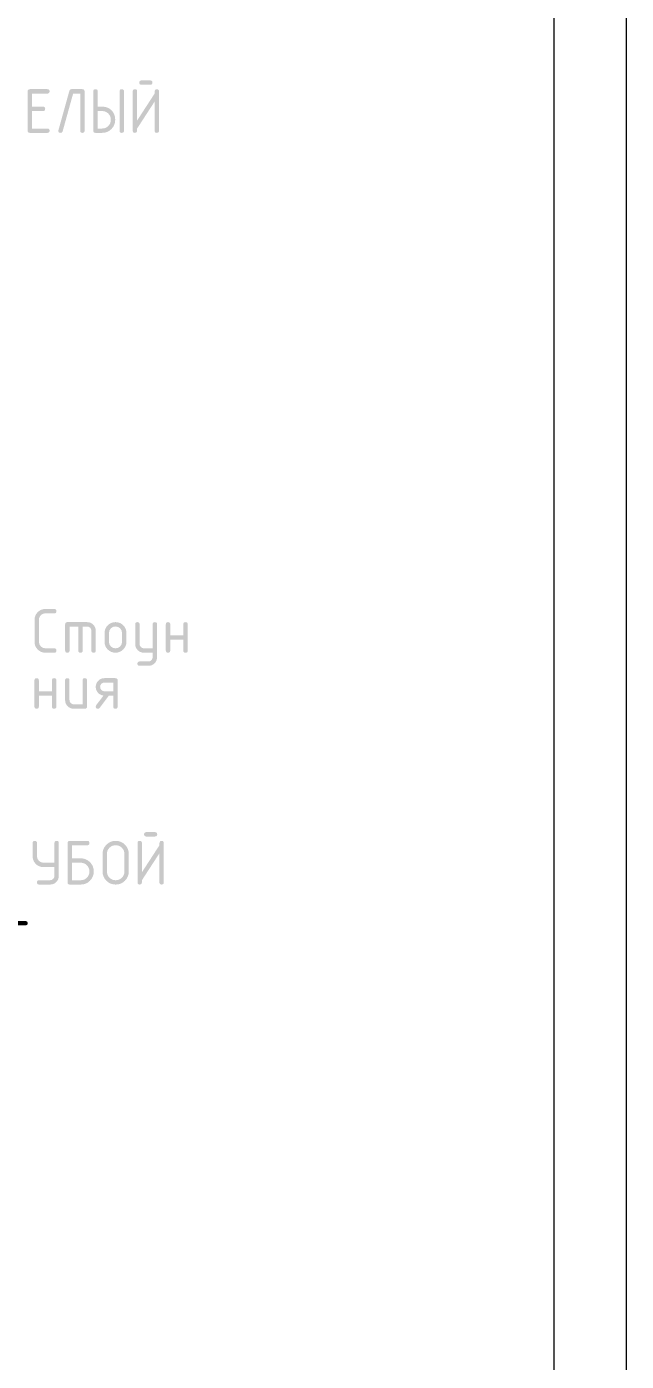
# Model space of a CAD drawing. Header units: millimetres. Extents: x 0 to 1189, y 0 to 841.
# Drawn here: x 1147.6 to 1189.1, y 377 to 469.5 of the extents above; entities that cross this region are included whole.
import ezdxf

# ---------------------------------------------------------------- set-up
doc = ezdxf.new("R2010")
doc.units = ezdxf.units.MM

msp = doc.modelspace()

# ---------------------------------------------------------------- hatches: boundary and pattern name
h = msp.add_hatch(color=7)
h.dxf.hatch_style = 2
h.paths.add_polyline_path([(1147.658866, 462.275765), (1147.658866, 465.002076), (1147.668383, 465.068635), (1147.696969, 465.116177), (1147.744675, 465.144703), (1147.811553, 465.154211), (1149.022022, 465.154211), (1149.0889, 465.144703), (1149.136605, 465.116177), (1149.165191, 465.068635), (1149.174708, 465.002076), (1149.165191, 464.935198), (1149.136605, 464.887492), (1149.0889, 464.858906), (1149.022022, 464.849389), (1147.963688, 464.849389), (1147.963688, 463.943742), (1148.7172, 463.943742), (1148.784077, 463.934225), (1148.831783, 463.90564), (1148.860369, 463.857934), (1148.869886, 463.791056), (1148.860369, 463.724497), (1148.831783, 463.676954), (1148.784077, 463.648429), (1148.7172, 463.63892), (1147.963688, 463.63892), (1147.963688, 462.4279), (1149.022022, 462.4279), (1149.0889, 462.418392), (1149.136605, 462.389867), (1149.165191, 462.342324), (1149.174708, 462.275765), (1149.165191, 462.209576), (1149.136605, 462.163386), (1149.0889, 462.136316), (1149.022022, 462.127488), (1147.811553, 462.127488), (1147.744675, 462.136316), (1147.696969, 462.163386), (1147.668383, 462.209576)])
h = msp.add_hatch(color=7)
h.dxf.hatch_style = 2
h.paths.add_polyline_path([(1150.687051, 465.154211), (1151.44883, 465.154211), (1151.513159, 465.144703), (1151.559556, 465.116177), (1151.587659, 465.068635), (1151.597107, 465.002076), (1151.597107, 462.275765), (1151.587659, 462.209576), (1151.559556, 462.163386), (1151.513159, 462.136316), (1151.44883, 462.127488), (1151.382271, 462.136316), (1151.334729, 462.163386), (1151.306204, 462.209576), (1151.296695, 462.275765), (1151.296695, 464.849389), (1150.805562, 464.849389), (1150.077407, 462.228912), (1150.025937, 462.152775), (1149.93354, 462.127488), (1149.866662, 462.136316), (1149.818956, 462.163386), (1149.79037, 462.209576), (1149.780853, 462.275765), (1149.784091, 462.296918), (1149.793531, 462.330886), (1150.534364, 465.002076), (1150.558222, 465.068635), (1150.591691, 465.116177), (1150.634668, 465.144703)])
h = msp.add_hatch(color=7)
h.paths.add_polyline_path([(1152.356234, 462.127488), (1152.289356, 462.136316), (1152.24165, 462.163386), (1152.213065, 462.209576), (1152.203547, 462.275765), (1152.203547, 465.002076), (1152.213065, 465.068635), (1152.24165, 465.116177), (1152.289356, 465.144703), (1152.356234, 465.154211), (1152.422793, 465.144703), (1152.470336, 465.116177), (1152.498861, 465.068635), (1152.50837, 465.002076), (1152.50837, 463.943742), (1152.809333, 463.943742), (1153.002207, 463.927835), (1153.17534, 463.880146), (1153.329456, 463.800728), (1153.465279, 463.689632), (1153.576375, 463.553809), (1153.655793, 463.399693), (1153.703482, 463.22656), (1153.719389, 463.033686), (1153.702664, 462.852551), (1153.652555, 462.684698), (1153.569166, 462.530383), (1153.452601, 462.389867), (1153.312093, 462.273991), (1153.157839, 462.192118), (1152.990149, 462.143525), (1152.809333, 462.127488)])
h.paths.add_polyline_path([(1152.50837, 462.4279), (1152.809333, 462.4279), (1152.931496, 462.439054), (1153.044151, 462.47248), (1153.147297, 462.528127), (1153.240935, 462.605943), (1153.316201, 462.69704), (1153.370539, 462.798937), (1153.403483, 462.911273), (1153.414567, 463.033686), (1153.403483, 463.155849), (1153.370539, 463.268504), (1153.316201, 463.37165), (1153.240935, 463.465288), (1153.147297, 463.542415), (1153.044151, 463.596546), (1152.931496, 463.628456), (1152.809333, 463.63892), (1152.50837, 463.63892)])
h.paths.add_polyline_path([(1154.171937, 462.127488), (1154.105378, 462.136316), (1154.057836, 462.163386), (1154.02931, 462.209576), (1154.019802, 462.275765), (1154.019802, 465.002076), (1154.02931, 465.068635), (1154.057836, 465.116177), (1154.105378, 465.144703), (1154.171937, 465.154211), (1154.238815, 465.144703), (1154.286521, 465.116177), (1154.315107, 465.068635), (1154.324624, 465.002076), (1154.324624, 462.275765), (1154.315107, 462.209576), (1154.286521, 462.163386), (1154.238815, 462.136316)])
h = msp.add_hatch(color=7)
h.paths.add_polyline_path([(1156.599162, 465.154211), (1156.663491, 465.144703), (1156.709888, 465.116177), (1156.737991, 465.068635), (1156.747439, 465.002076), (1156.747439, 462.275765), (1156.737991, 462.209576), (1156.709888, 462.163386), (1156.663491, 462.136316), (1156.599162, 462.127488), (1156.532603, 462.136316), (1156.485061, 462.163386), (1156.456535, 462.209576), (1156.447027, 462.275765), (1156.447027, 464.294867), (1155.236007, 462.4279), (1155.232975, 462.298227), (1155.223329, 462.228912), (1155.175718, 462.152775), (1155.083871, 462.127488), (1155.016993, 462.136316), (1154.969288, 462.163386), (1154.940702, 462.209576), (1154.931185, 462.275765), (1154.931185, 465.002076), (1154.940702, 465.068635), (1154.969288, 465.116177), (1155.016993, 465.144703), (1155.083871, 465.154211), (1155.150431, 465.144703), (1155.197973, 465.116177), (1155.226498, 465.068635), (1155.236007, 465.002076), (1155.236007, 462.982423), (1156.447027, 464.849389), (1156.44806, 464.980716), (1156.455295, 465.048378), (1156.503457, 465.128373)])
h.paths.add_polyline_path([(1156.142205, 465.454623), (1155.53697, 465.454623), (1155.470092, 465.464218), (1155.422386, 465.492933), (1155.393801, 465.540665), (1155.384284, 465.60731), (1155.393801, 465.673869), (1155.422386, 465.721412), (1155.470092, 465.749937), (1155.53697, 465.759446), (1156.142205, 465.759446), (1156.208764, 465.749937), (1156.256306, 465.721412), (1156.284832, 465.673869), (1156.29434, 465.60731), (1156.284832, 465.540665), (1156.256306, 465.492933), (1156.208764, 465.464218)])
h = msp.add_hatch(color=7)
h.dxf.hatch_style = 2
h.paths.add_polyline_path([(1149.494298, 429.153161), (1149.561176, 429.143653), (1149.608882, 429.115127), (1149.637468, 429.067585), (1149.646985, 429.001026), (1149.637468, 428.934148), (1149.608882, 428.886442), (1149.561176, 428.857856), (1149.494298, 428.848339), (1148.889064, 428.848339), (1148.766798, 428.834757), (1148.660448, 428.793424), (1148.570014, 428.723463), (1148.495496, 428.623995), (1148.449814, 428.516025), (1148.435965, 428.39524), (1148.435965, 426.884359), (1148.46828, 426.708935), (1148.567154, 426.562449), (1148.714053, 426.46137), (1148.889064, 426.42685), (1149.494298, 426.42685), (1149.561176, 426.417342), (1149.608882, 426.388817), (1149.637468, 426.341274), (1149.646985, 426.274715), (1149.637468, 426.208526), (1149.608882, 426.162336), (1149.561176, 426.135266), (1149.494298, 426.126438), (1148.889064, 426.126438), (1148.736567, 426.140029), (1148.596369, 426.181008), (1148.46816, 426.249686), (1148.351629, 426.346373), (1148.254624, 426.463153), (1148.185782, 426.591044), (1148.144743, 426.729993), (1148.131143, 426.879949), (1148.131143, 428.39524), (1148.144743, 428.547746), (1148.185782, 428.688004), (1148.254624, 428.816377), (1148.351629, 428.933226), (1148.46816, 429.030146), (1148.596369, 429.098798), (1148.736567, 429.139648), (1148.889064, 429.153161)])
h = msp.add_hatch(color=7)
h.dxf.hatch_style = 2
h.paths.add_polyline_path([(1150.40549, 428.243105), (1151.768646, 428.243105), (1151.89012, 428.23202), (1152.001259, 428.199077), (1152.102889, 428.144739), (1152.195838, 428.069472), (1152.273654, 427.975834), (1152.329301, 427.872688), (1152.362727, 427.760034), (1152.37388, 427.63787), (1152.37388, 426.274715), (1152.364363, 426.208526), (1152.335777, 426.162336), (1152.288071, 426.135266), (1152.221193, 426.126438), (1152.154634, 426.135266), (1152.107092, 426.162336), (1152.078566, 426.208526), (1152.069058, 426.274715), (1152.069058, 427.63787), (1152.047285, 427.755142), (1151.984171, 427.853396), (1151.885917, 427.918163), (1151.768646, 427.938283), (1151.463824, 427.938283), (1151.463824, 426.274715), (1151.454307, 426.208526), (1151.425721, 426.162336), (1151.378015, 426.135266), (1151.311137, 426.126438), (1151.247041, 426.135266), (1151.200618, 426.162336), (1151.172386, 426.208526), (1151.16286, 426.274715), (1151.16286, 427.938283), (1150.557626, 427.938283), (1150.557626, 426.274715), (1150.548117, 426.208526), (1150.519592, 426.162336), (1150.47205, 426.135266), (1150.40549, 426.126438), (1150.338612, 426.135266), (1150.290906, 426.162336), (1150.262321, 426.208526), (1150.252804, 426.274715), (1150.252804, 428.094828), (1150.262321, 428.159156), (1150.290906, 428.205553), (1150.338612, 428.233657)])
h = msp.add_hatch(color=7)
h.paths.add_polyline_path([(1152.980115, 426.879949), (1152.980115, 427.485184), (1152.993714, 427.63769), (1153.034754, 427.777948), (1153.103596, 427.906321), (1153.200601, 428.02317), (1153.317131, 428.119857), (1153.44534, 428.188535), (1153.585539, 428.229514), (1153.738036, 428.243105), (1153.890533, 428.229574), (1154.030731, 428.189017), (1154.15894, 428.121484), (1154.275471, 428.027028), (1154.372476, 427.910429), (1154.441318, 427.781738), (1154.482357, 427.64023), (1154.495957, 427.485184), (1154.495957, 426.879949), (1154.481677, 426.729993), (1154.439182, 426.591044), (1154.368988, 426.463153), (1154.271612, 426.346373), (1154.156692, 426.249686), (1154.028595, 426.181008), (1153.888612, 426.140029), (1153.738036, 426.126438), (1153.585539, 426.140029), (1153.44534, 426.181008), (1153.317131, 426.249686), (1153.200601, 426.346373), (1153.103596, 426.463153), (1153.034754, 426.591044), (1152.993714, 426.729993)])
h.paths.add_polyline_path([(1154.191135, 426.884359), (1154.191135, 427.489594), (1154.15882, 427.663157), (1154.059945, 427.811503), (1153.913047, 427.910378), (1153.738036, 427.942693), (1153.563025, 427.910378), (1153.416126, 427.811503), (1153.317252, 427.663157), (1153.284937, 427.489594), (1153.284937, 426.884359), (1153.317252, 426.707488), (1153.416126, 426.562449), (1153.563025, 426.46137), (1153.738036, 426.42685), (1153.913047, 426.46137), (1154.059945, 426.562449), (1154.15882, 426.708935)])
h = msp.add_hatch(color=7)
h.dxf.hatch_style = 2
h.paths.add_polyline_path([(1156.312795, 425.817206), (1156.312795, 426.126438), (1155.707561, 426.126438), (1155.585148, 426.136903), (1155.472812, 426.168813), (1155.370915, 426.222944), (1155.279818, 426.300071), (1155.202002, 426.393709), (1155.146355, 426.496855), (1155.112929, 426.609509), (1155.101775, 426.731673), (1155.101775, 428.094828), (1155.111292, 428.159156), (1155.139878, 428.205553), (1155.187584, 428.233657), (1155.254462, 428.243105), (1155.321021, 428.233657), (1155.368564, 428.205553), (1155.397089, 428.159156), (1155.406597, 428.094828), (1155.406597, 426.731673), (1155.428922, 426.616055), (1155.495894, 426.516147), (1155.593666, 426.449175), (1155.707561, 426.42685), (1156.312795, 426.42685), (1156.312795, 428.094828), (1156.322304, 428.159156), (1156.350829, 428.205553), (1156.398371, 428.233657), (1156.464931, 428.243105), (1156.531809, 428.233657), (1156.579515, 428.205553), (1156.6081, 428.159156), (1156.617617, 428.094828), (1156.617617, 425.821616), (1156.606533, 425.699453), (1156.573589, 425.586798), (1156.519251, 425.483652), (1156.443985, 425.390015), (1156.352578, 425.314515), (1156.250577, 425.260203), (1156.138344, 425.227389), (1156.016241, 425.216382), (1155.406597, 425.216382), (1155.340038, 425.22589), (1155.292496, 425.254416), (1155.26397, 425.301958), (1155.254462, 425.368517), (1155.265004, 425.423087), (1155.300764, 425.47435), (1155.348926, 425.508939), (1155.406597, 425.521204), (1156.011832, 425.521204), (1156.129585, 425.541254), (1156.227908, 425.60554), (1156.291022, 425.700418)])
h = msp.add_hatch(color=7)
h.dxf.hatch_style = 2
h.paths.add_polyline_path([(1157.528258, 427.032636), (1157.528258, 426.274715), (1157.51875, 426.208526), (1157.490224, 426.162336), (1157.442682, 426.135266), (1157.376123, 426.126438), (1157.309245, 426.135266), (1157.261539, 426.162336), (1157.232953, 426.208526), (1157.223436, 426.274715), (1157.223436, 428.094828), (1157.232953, 428.159156), (1157.261539, 428.205553), (1157.309245, 428.233657), (1157.376123, 428.243105), (1157.442682, 428.233657), (1157.490224, 428.205553), (1157.51875, 428.159156), (1157.528258, 428.094828), (1157.528258, 427.336907), (1158.434456, 427.336907), (1158.434456, 428.094828), (1158.443964, 428.159156), (1158.47249, 428.205553), (1158.520032, 428.233657), (1158.586591, 428.243105), (1158.653469, 428.233657), (1158.701175, 428.205553), (1158.729761, 428.159156), (1158.739278, 428.094828), (1158.739278, 426.274715), (1158.729761, 426.208526), (1158.701175, 426.162336), (1158.653469, 426.135266), (1158.586591, 426.126438), (1158.520032, 426.135266), (1158.47249, 426.162336), (1158.443964, 426.208526), (1158.434456, 426.274715), (1158.434456, 427.032636)])
h = msp.add_hatch(color=7)
h.dxf.hatch_style = 2
h.paths.add_polyline_path([(1148.43128, 423.152072), (1148.43128, 422.394151), (1148.421771, 422.327962), (1148.393246, 422.281772), (1148.345704, 422.254702), (1148.279145, 422.245874), (1148.212267, 422.254702), (1148.164561, 422.281772), (1148.135975, 422.327962), (1148.126458, 422.394151), (1148.126458, 424.214264), (1148.135975, 424.278593), (1148.164561, 424.324989), (1148.212267, 424.353093), (1148.279145, 424.362541), (1148.345704, 424.353093), (1148.393246, 424.324989), (1148.421771, 424.278593), (1148.43128, 424.214264), (1148.43128, 423.456343), (1149.337478, 423.456343), (1149.337478, 424.214264), (1149.346986, 424.278593), (1149.375512, 424.324989), (1149.423054, 424.353093), (1149.489613, 424.362541), (1149.556491, 424.353093), (1149.604197, 424.324989), (1149.632783, 424.278593), (1149.6423, 424.214264), (1149.6423, 422.394151), (1149.632783, 422.327962), (1149.604197, 422.281772), (1149.556491, 422.254702), (1149.489613, 422.245874), (1149.423054, 422.254702), (1149.375512, 422.281772), (1149.346986, 422.327962), (1149.337478, 422.394151), (1149.337478, 423.152072)])
h = msp.add_hatch(color=7)
h.dxf.hatch_style = 2
h.paths.add_polyline_path([(1151.764048, 424.214264), (1151.764048, 422.394151), (1151.754531, 422.327962), (1151.725945, 422.281772), (1151.678239, 422.254702), (1151.611361, 422.245874), (1150.853991, 422.245874), (1150.731578, 422.256339), (1150.619242, 422.288249), (1150.517345, 422.34238), (1150.426248, 422.419507), (1150.348432, 422.512525), (1150.292785, 422.614637), (1150.259359, 422.727085), (1150.248206, 422.851109), (1150.248206, 424.214264), (1150.257723, 424.278593), (1150.286308, 424.324989), (1150.334014, 424.353093), (1150.400892, 424.362541), (1150.467452, 424.353093), (1150.514994, 424.324989), (1150.543519, 424.278593), (1150.553028, 424.214264), (1150.553028, 422.851109), (1150.575352, 422.735491), (1150.642325, 422.635583), (1150.740096, 422.568611), (1150.853991, 422.546287), (1151.459226, 422.546287), (1151.459226, 424.214264), (1151.468734, 424.278593), (1151.49726, 424.324989), (1151.544802, 424.353093), (1151.611361, 424.362541), (1151.678239, 424.353093), (1151.725945, 424.324989), (1151.754531, 424.278593)])
h = msp.add_hatch(color=7)
h.paths.add_polyline_path([(1152.90794, 423.155931), (1152.797585, 423.180046), (1152.696066, 423.220698), (1152.60416, 423.278714), (1152.52264, 423.354919), (1152.455762, 423.444147), (1152.408056, 423.540403), (1152.379471, 423.644514), (1152.369953, 423.757307), (1152.381107, 423.87947), (1152.414533, 423.992124), (1152.47018, 424.09527), (1152.547996, 424.188908), (1152.639093, 424.264175), (1152.74099, 424.318513), (1152.853326, 424.351456), (1152.975739, 424.362541), (1153.733109, 424.362541), (1153.799987, 424.353093), (1153.847693, 424.324989), (1153.876278, 424.278593), (1153.885796, 424.214264), (1153.885796, 422.394151), (1153.876278, 422.327962), (1153.847693, 422.281772), (1153.799987, 422.254702), (1153.733109, 422.245874), (1153.66655, 422.254702), (1153.619007, 422.281772), (1153.590482, 422.327962), (1153.580973, 422.394151), (1153.580973, 423.152072), (1153.276151, 423.152072), (1152.64501, 422.305405), (1152.590233, 422.259724), (1152.52264, 422.245874), (1152.455762, 422.254702), (1152.408056, 422.281772), (1152.379471, 422.327962), (1152.369953, 422.394151), (1152.399719, 422.487307)])
h.paths.add_polyline_path([(1152.674776, 423.757307), (1152.6971, 423.641207), (1152.764072, 423.54123), (1152.861844, 423.47474), (1152.975739, 423.452484), (1153.580973, 423.452484), (1153.580973, 424.057719), (1152.975739, 424.057719), (1152.857986, 424.035946), (1152.759663, 423.972832), (1152.696549, 423.874578)])
h = msp.add_hatch(color=7)
h.paths.add_polyline_path([(1156.932375, 413.094682), (1156.996703, 413.085174), (1157.0431, 413.056648), (1157.071204, 413.009106), (1157.080652, 412.942547), (1157.080652, 410.216236), (1157.071204, 410.150047), (1157.0431, 410.103857), (1156.996703, 410.076787), (1156.932375, 410.067959), (1156.865816, 410.076787), (1156.818273, 410.103857), (1156.789748, 410.150047), (1156.780239, 410.216236), (1156.780239, 412.235338), (1155.569219, 410.368371), (1155.566188, 410.238698), (1155.556542, 410.169383), (1155.50893, 410.093246), (1155.417084, 410.067959), (1155.350206, 410.076787), (1155.3025, 410.103857), (1155.273914, 410.150047), (1155.264397, 410.216236), (1155.264397, 412.942547), (1155.273914, 413.009106), (1155.3025, 413.056648), (1155.350206, 413.085174), (1155.417084, 413.094682), (1155.483643, 413.085174), (1155.531186, 413.056648), (1155.559711, 413.009106), (1155.569219, 412.942547), (1155.569219, 410.922894), (1156.780239, 412.78986), (1156.781273, 412.921187), (1156.788508, 412.988849), (1156.83667, 413.068844)])
h.paths.add_polyline_path([(1156.475417, 413.395094), (1155.870183, 413.395094), (1155.803305, 413.404689), (1155.755599, 413.433404), (1155.727013, 413.481136), (1155.717496, 413.547781), (1155.727013, 413.61434), (1155.755599, 413.661883), (1155.803305, 413.690408), (1155.870183, 413.699917), (1156.475417, 413.699917), (1156.541977, 413.690408), (1156.589519, 413.661883), (1156.618044, 413.61434), (1156.627553, 413.547781), (1156.618044, 413.481136), (1156.589519, 413.433404), (1156.541977, 413.404689)])
h = msp.add_hatch(color=7)
h.dxf.hatch_style = 2
h.paths.add_polyline_path([(1149.511926, 411.274569), (1148.754005, 411.274569), (1148.550899, 411.29828), (1148.373528, 411.369172), (1148.222409, 411.486882), (1148.098058, 411.651049), (1148.021646, 411.832261), (1147.996083, 412.03249), (1147.996083, 412.942547), (1148.005601, 413.009106), (1148.034186, 413.056648), (1148.081892, 413.085174), (1148.14877, 413.094682), (1148.215329, 413.085174), (1148.262872, 413.056648), (1148.291397, 413.009106), (1148.300906, 412.942547), (1148.300906, 412.036349), (1148.333221, 411.861407), (1148.432095, 411.71499), (1148.578994, 411.613705), (1148.754005, 411.579391), (1149.511926, 411.579391), (1149.511926, 412.942547), (1149.521434, 413.009106), (1149.549959, 413.056648), (1149.597502, 413.085174), (1149.664061, 413.094682), (1149.728389, 413.085174), (1149.774786, 413.056648), (1149.80289, 413.009106), (1149.812338, 412.942547), (1149.812338, 410.673193), (1149.801253, 410.55103), (1149.76831, 410.438376), (1149.713972, 410.33523), (1149.638705, 410.241592), (1149.545067, 410.164465), (1149.441921, 410.110334), (1149.329267, 410.078424), (1149.207103, 410.067959), (1148.449182, 410.067959), (1148.384854, 410.076787), (1148.338457, 410.103857), (1148.310354, 410.150047), (1148.300906, 410.216236), (1148.310354, 410.282795), (1148.338457, 410.330338), (1148.384854, 410.358863), (1148.449182, 410.368371), (1149.207103, 410.368371), (1149.324375, 410.390696), (1149.422629, 410.457668), (1149.489601, 410.555922), (1149.511926, 410.673193)])
h = msp.add_hatch(color=7)
h.paths.add_polyline_path([(1152.235109, 410.974157), (1152.218461, 410.793022), (1152.168481, 410.625169), (1152.085118, 410.470854), (1151.968321, 410.330338), (1151.830353, 410.214462), (1151.677348, 410.132589), (1151.509977, 410.083996), (1151.328911, 410.067959), (1150.571541, 410.067959), (1150.504664, 410.076787), (1150.456958, 410.103857), (1150.428372, 410.150047), (1150.418855, 410.216236), (1150.418855, 412.942547), (1150.428372, 413.009106), (1150.456958, 413.056648), (1150.504664, 413.085174), (1150.571541, 413.094682), (1151.78201, 413.094682), (1151.848888, 413.085174), (1151.896594, 413.056648), (1151.92518, 413.009106), (1151.934697, 412.942547), (1151.92518, 412.875669), (1151.896594, 412.827963), (1151.848888, 412.799377), (1151.78201, 412.78986), (1150.723677, 412.78986), (1150.723677, 411.884213), (1151.328911, 411.884213), (1151.510046, 411.867556), (1151.677899, 411.81793), (1151.832214, 411.73585), (1151.972731, 411.621835), (1152.086979, 411.48118), (1152.169032, 411.326315), (1152.21853, 411.15729)])
h.paths.add_polyline_path([(1150.723677, 411.579391), (1150.723677, 410.368371), (1151.328911, 410.368371), (1151.451324, 410.379525), (1151.56366, 410.412951), (1151.665557, 410.468598), (1151.756654, 410.546414), (1151.83447, 410.637511), (1151.890117, 410.739408), (1151.923543, 410.851744), (1151.934697, 410.974157), (1151.923543, 411.09632), (1151.890117, 411.208975), (1151.83447, 411.312121), (1151.756654, 411.405759), (1151.665557, 411.482886), (1151.56366, 411.537017), (1151.451324, 411.568927), (1151.328911, 411.579391)])
h = msp.add_hatch(color=7)
h.paths.add_polyline_path([(1154.357468, 410.974157), (1154.357468, 412.184626), (1154.346315, 412.306789), (1154.312889, 412.419443), (1154.257242, 412.52259), (1154.179426, 412.616227), (1154.088329, 412.691727), (1153.986431, 412.746038), (1153.874095, 412.778853), (1153.751683, 412.78986), (1153.629519, 412.778853), (1153.516865, 412.746038), (1153.413719, 412.691727), (1153.320081, 412.616227), (1153.242954, 412.52259), (1153.188823, 412.419443), (1153.156913, 412.306789), (1153.146448, 412.184626), (1153.146448, 410.974157), (1153.156913, 410.851744), (1153.188823, 410.739408), (1153.242954, 410.637511), (1153.320081, 410.546414), (1153.413719, 410.468598), (1153.516865, 410.412951), (1153.629519, 410.379525), (1153.751683, 410.368371), (1153.874095, 410.379525), (1153.986431, 410.412951), (1154.088329, 410.468598), (1154.179426, 410.546414), (1154.257242, 410.637511), (1154.312889, 410.739408), (1154.346315, 410.851744)])
h.paths.add_polyline_path([(1154.65788, 410.974157), (1154.641232, 410.793022), (1154.591252, 410.625169), (1154.50789, 410.470854), (1154.391092, 410.330338), (1154.253125, 410.214462), (1154.100119, 410.132589), (1153.932748, 410.083996), (1153.751683, 410.067959), (1153.569239, 410.083996), (1153.40173, 410.132589), (1153.24838, 410.214462), (1153.108414, 410.330338), (1152.99185, 410.470854), (1152.908461, 410.625169), (1152.858352, 410.793022), (1152.841626, 410.974157), (1152.841626, 412.184626), (1152.858352, 412.367379), (1152.908461, 412.534992), (1152.99185, 412.688238), (1153.108414, 412.827894), (1153.24838, 412.944691), (1153.40173, 413.028054), (1153.569239, 413.078034), (1153.751683, 413.094682), (1153.932817, 413.078103), (1154.100671, 413.028605), (1154.254985, 412.946552), (1154.395502, 412.832304), (1154.50975, 412.691727), (1154.591804, 412.53699), (1154.641301, 412.367991), (1154.65788, 412.184626)])

# ---------------------------------------------------------------- linework, layer by layer
at = {"color": 7, "lineweight": 0}
for p, q in [((1189.107153, 840.985282), (1189.107153, -0.006567)), ((1184.111809, 4.988778), (1184.111809, 588.936038))]:
    msp.add_line(p, q, dxfattribs=at)
msp.add_lwpolyline([(1184.111809, 4.988778), (1184.111809, 835.989938)], dxfattribs=at)
msp.add_lwpolyline([(1184.111809, 4.988778), (1184.111809, 835.989938)], dxfattribs=at)

# ---------------------------------------------------------------- texts
at = {"color": 7, "char_height": 3.040288, "attachment_point": 1}
for s, insert in [('{\\fGOSTCommon|b0|i0|c0; }', (1148.318814, 465.167774)), ('{\\fGOSTCommon|b0|i0|c0; }', (1150.13562, 429.166733)), ('{\\fGOSTCommon|b0|i0|c0; }', (1147.884939, 413.108247)), ('{\\fGOSTCommon|b0|i0|c0;- }', (1145.892665, 409.227683))]:
    msp.add_mtext(s, dxfattribs=dict(at, insert=insert))

doc.saveas('drawing.dxf')
